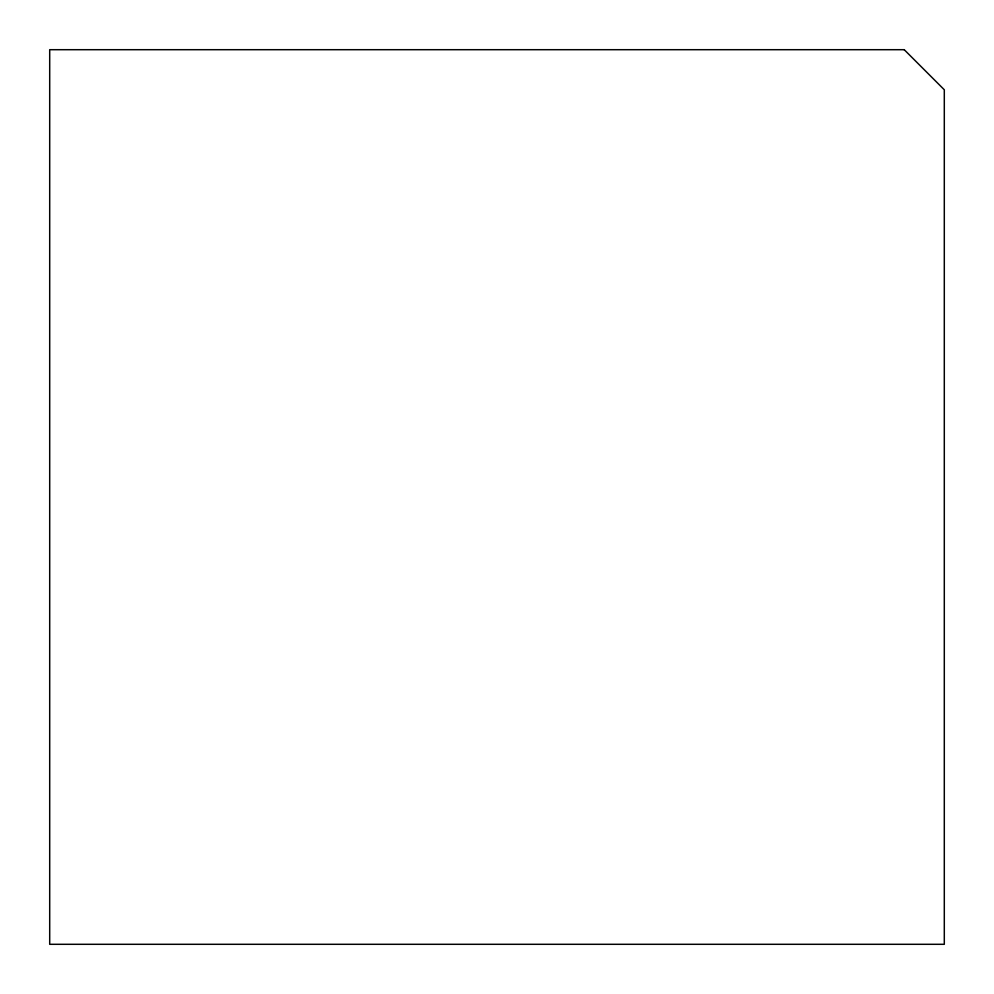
<?xml version="1.0" encoding="UTF-8"?>
<svg xmlns="http://www.w3.org/2000/svg" width="994" height="994" viewBox="0 0 994 994"><rect width="100%" height="100%" fill="white"/><g stroke="black" fill="none" stroke-linecap="round" stroke-linejoin="round"><path stroke-width="1.49" d="M904.229 49.7L49.7 49.7L49.7 944.3L944.3 944.3L944.3 89.771L904.229 49.7"/></g></svg>
